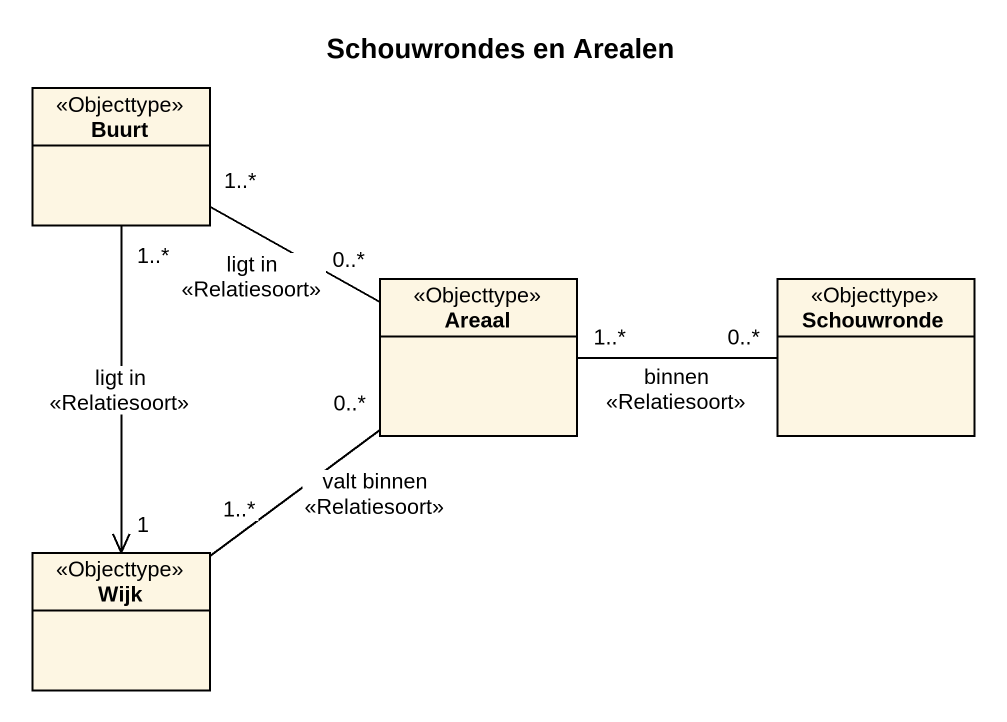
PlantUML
@startuml
title Schouwrondes en Arealen
hide circle
hide empty members
class Buurt <<Objecttype>>
class Areaal <<Objecttype>>
class Schouwronde <<Objecttype>>
class Wijk <<Objecttype>>
Buurt "1..*" --> "1" Wijk : ligt in\n<<Relatiesoort>>
Areaal "0..*" -left- "1..*" Buurt : ligt in\n<<Relatiesoort>>
Areaal "1..*" -right- "0..*" Schouwronde : binnen\n<<Relatiesoort>>
Areaal "0..*" -- "1..*" Wijk : valt binnen\n<<Relatiesoort>>
@enduml
